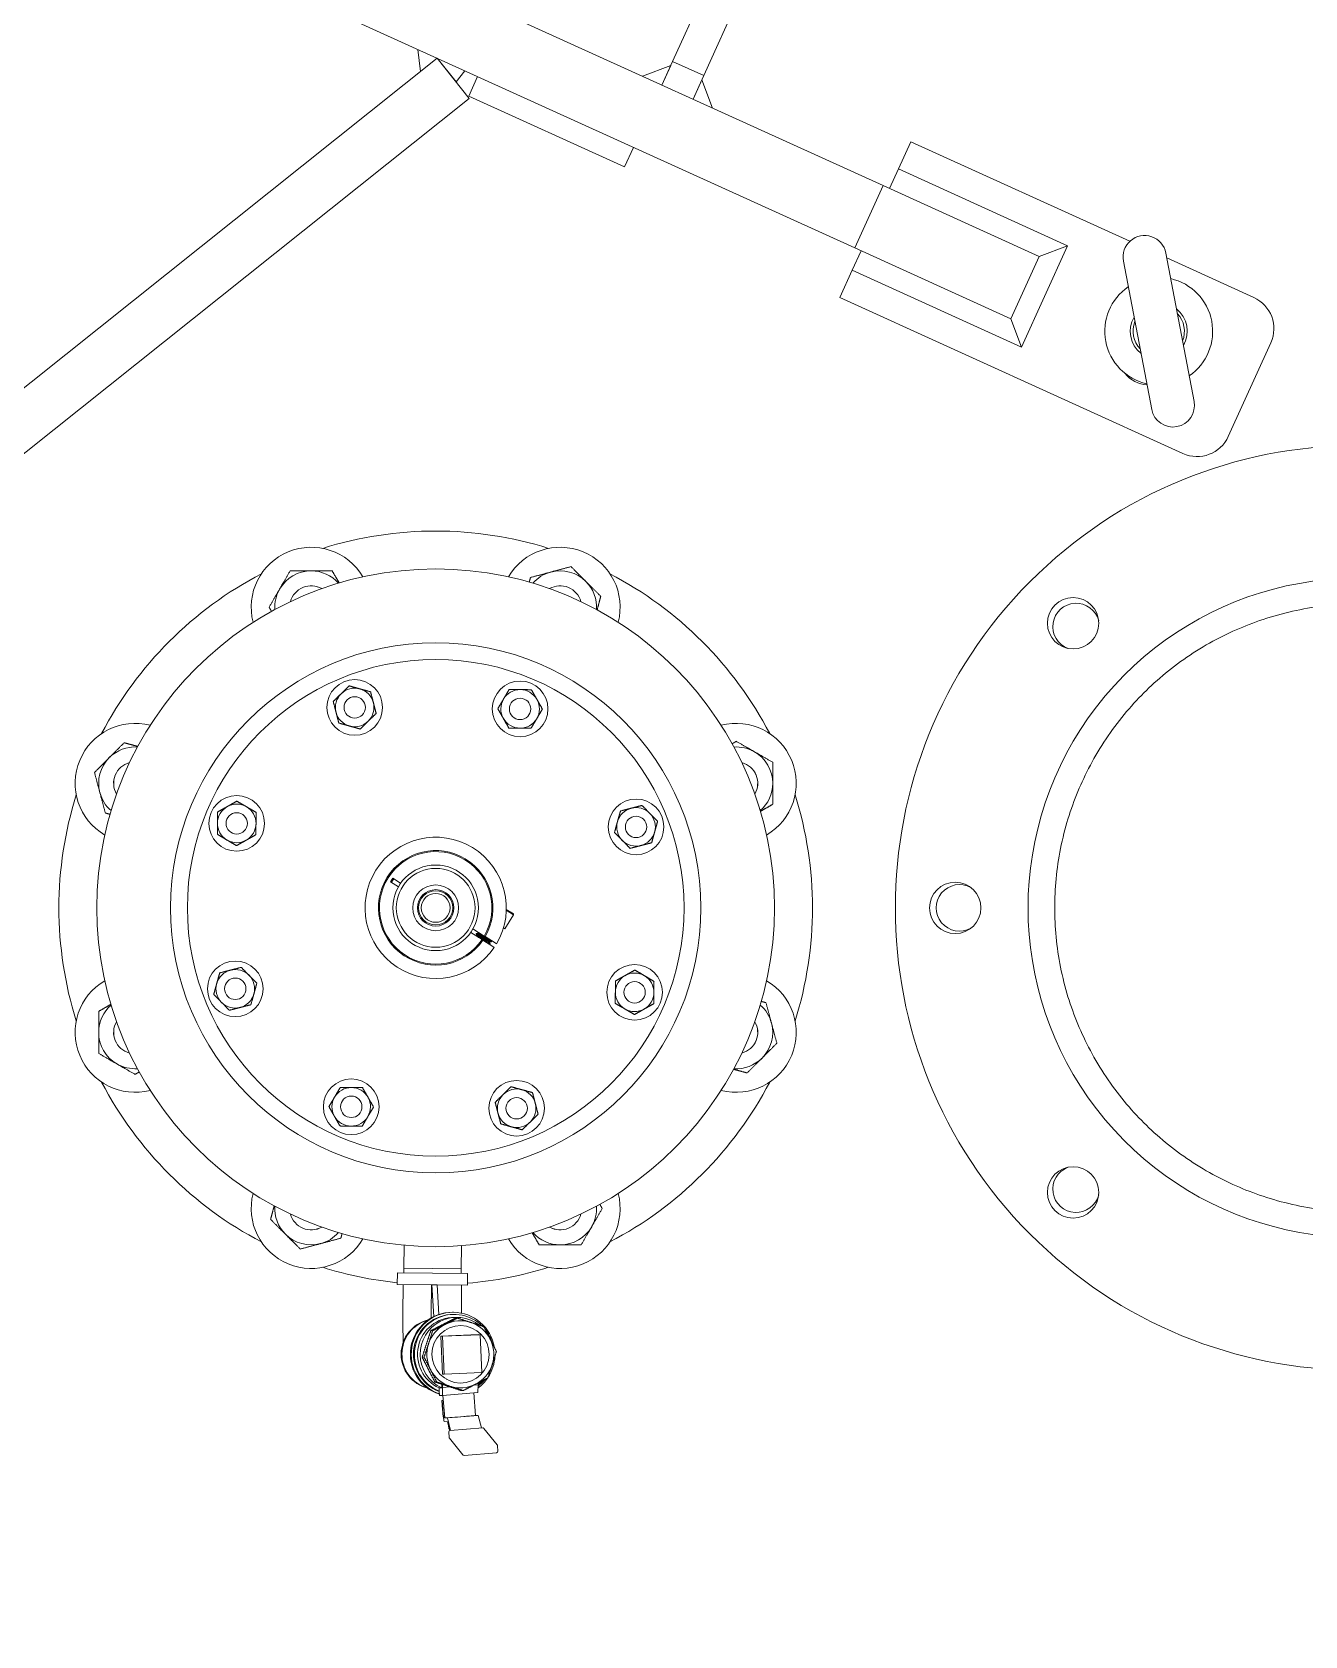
# Model space of a CAD drawing. Header units: inches. Extents: x 17 to 469, y 7 to 301.
# Drawn here: x 89.22 to 107.81, y 202.39 to 225.8 of the extents above; entities that cross this region are included whole.
import ezdxf

# ---------------------------------------------------------------- set-up
doc = ezdxf.new("R2010")
doc.units = ezdxf.units.IN
doc.header["$LTSCALE"] = 14
doc.header["$MEASUREMENT"] = 0
doc.layers.add('Symbol (ANSI)', color=7, linetype='Continuous', lineweight=25)
doc.layers.add('Visible', color=7, linetype='Continuous', lineweight=18)
doc.styles.add('Standard D-E', font='arial.ttf')
doc.dimstyles.new('in [mm] D-E NeptuneBenson$7', dxfattribs={"dimscale": 14, "dimtxt": 0.15, "dimasz": 0.098425, "dimexe": 0.125, "dimexo": 0.063, "dimgap": 0.031496, "dimtad": 0, "dimtih": 1, "dimtoh": 1, "dimdec": 4, "dimrnd": 1e-08, "dimzin": 3, "dimdsep": 46, "dimlunit": 5, "dimtxsty": 'Standard D-E', "dimcen": 0.09, "dimdle": 0.393701, "dimclrd": 256, "dimclre": 256, "dimclrt": 256, "dimadec": 1, "dimazin": 1, "dimtfac": 1, "dimtofl": 0, "dimtmove": 0, "dimatfit": 3, "dimfxl": 1, "dimfrac": 1, "dimtolj": 1, "dimtzin": 4, "dimlwd": -1, "dimlwe": -1, "dimarcsym": 0})

msp = doc.modelspace()

# ---------------------------------------------------------------- linework, layer by layer
at = {"layer": 'Visible'}
for p, q in [((82.530222, 232.248743), (101.650034, 223.563538)), ((101.236453, 222.653071), (82.40799, 231.20593)), ((98.575036, 225.377729), (99.451828, 227.307919)), ((99.907062, 227.101129), (99.03027, 225.170938)), ((94.895459, 225.227657), (94.855265, 225.551736)), ((83.021157, 215.758702), (95.139786, 225.422491)), ((95.139786, 225.422491), (94.895459, 225.227657)), ((95.607389, 224.836106), (95.139786, 225.422491)), ((95.415324, 225.076961), (95.139786, 225.422491)), ((95.542159, 225.239713), (95.415324, 225.076961)), ((98.133354, 225.160995), (98.547119, 225.316272)), ((98.417875, 225.031751), (98.575036, 225.377729)), ((98.547119, 225.316272), (98.417875, 225.031751)), ((99.03027, 225.170938), (98.575036, 225.377729)), ((95.728126, 225.155237), (95.598882, 224.870716)), ((99.03027, 225.170938), (98.873109, 224.824961)), ((98.873109, 224.824961), (99.002353, 225.109482)), ((99.15763, 224.695717), (99.002353, 225.109482)), ((83.48876, 215.172316), (95.607389, 224.836106)), ((97.87505, 223.836763), (95.598882, 224.870716)), ((97.87505, 223.836763), (95.598882, 224.870716)), ((98.004294, 224.121284), (97.87505, 223.836763)), ((101.870325, 223.806701), (102.051266, 224.20503)), ((102.051266, 224.20503), (105.250881, 222.7516)), ((101.870325, 223.806701), (101.741081, 223.52218)), ((104.339967, 222.684862), (101.870325, 223.806701)), ((101.650034, 223.563538), (101.236453, 222.653071)), ((103.926202, 222.529585), (101.650034, 223.563538)), ((101.236453, 222.653071), (103.512621, 221.619118)), ((103.667898, 221.205353), (104.339967, 222.684862)), ((104.339967, 222.684862), (103.926202, 222.529585)), ((101.198255, 222.327192), (101.327499, 222.611713)), ((103.512621, 221.619118), (103.926202, 222.529585)), ((105.155765, 222.461761), (105.56874, 220.296059)), ((106.187512, 220.414052), (105.774537, 222.579753)), ((105.788321, 222.507467), (107.058836, 221.930334)), ((101.017313, 221.928862), (101.198255, 222.327192)), ((101.198255, 222.327192), (103.667898, 221.205353)), ((106.024883, 219.654166), (101.017313, 221.928862)), ((103.667898, 221.205353), (103.512621, 221.619118)), ((107.307279, 221.268309), (106.686907, 219.902609)), ((94.489992, 213.453416), (94.45696, 213.401096)), ((94.45696, 213.401096), (94.572113, 213.328395)), ((94.605145, 213.380715), (94.489992, 213.453416)), ((96.253363, 212.919612), (96.125239, 212.716673)), ((96.147137, 212.986677), (96.253363, 212.919612)), ((96.250245, 212.933406), (96.147462, 212.998298)), ((96.250245, 212.933406), (96.253363, 212.919612)), ((95.627792, 212.661901), (95.793364, 212.55737)), ((95.826396, 212.60969), (95.660824, 212.714222)), ((95.71085, 212.645681), (95.708467, 212.641906)), ((95.720932, 212.618198), (95.718685, 212.614639)), ((95.739998, 212.648397), (95.737751, 212.644838)), ((95.839088, 212.601676), (95.826396, 212.60969)), ((95.983447, 212.510537), (95.839088, 212.601676)), ((96.10547, 212.729154), (96.125239, 212.716673)), ((95.793364, 212.55737), (95.806056, 212.549356)), ((95.806056, 212.549356), (95.950415, 212.458216)), ((95.902494, 212.524387), (95.900247, 212.520828)), ((95.912712, 212.497119), (95.910329, 212.493345)), ((95.931778, 212.527319), (95.929395, 212.523544)), ((95.950415, 212.458216), (95.971565, 212.444864)), ((96.004597, 212.497184), (95.983447, 212.510537)), ((94.651891, 207.760516), (94.654821, 208.096265)), ((95.489162, 207.75321), (95.492092, 208.088958)), ((94.557353, 207.693228), (94.555862, 207.522369)), ((94.557353, 207.693228), (95.582511, 207.684282)), ((95.489162, 207.75321), (94.651891, 207.760516)), ((94.653425, 207.69239), (94.651891, 207.760516)), ((95.48644, 207.68512), (95.489162, 207.75321)), ((95.582511, 207.684282), (95.58102, 207.513422)), ((94.555862, 207.522369), (95.0618, 207.517954)), ((94.641292, 207.521623), (94.63763, 207.101954)), ((95.052661, 207.098332), (95.056323, 207.518001)), ((95.0618, 207.517954), (95.061813, 207.519468)), ((95.061813, 207.519468), (95.087448, 207.054413)), ((95.164242, 207.086065), (95.140389, 207.518782)), ((95.140473, 207.517267), (95.58102, 207.513422)), ((95.49559, 207.514168), (95.492023, 207.105357)), ((95.363157, 207.117572), (95.37633, 207.117457)), ((95.378019, 207.086816), (95.391192, 207.086701)), ((95.393599, 207.043038), (95.431524, 207.042707)), ((95.433377, 207.032786), (95.406143, 207.033024)), ((95.072521, 206.848306), (95.045287, 206.848544)), ((95.193193, 206.76747), (95.742736, 206.791259)), ((95.218341, 206.76725), (95.193193, 206.76747)), ((95.216914, 206.216802), (95.193193, 206.76747)), ((95.218341, 206.76725), (95.767885, 206.79104)), ((95.242063, 206.216583), (95.218341, 206.76725)), ((95.276407, 206.869715), (95.279053, 206.871167)), ((95.767885, 206.79104), (95.742736, 206.791259)), ((95.767885, 206.79104), (95.791606, 206.240373)), ((94.94753, 206.462178), (94.920295, 206.462415)), ((95.13162, 206.10059), (95.104386, 206.100828)), ((95.217592, 206.019788), (95.213886, 205.903889)), ((95.214028, 206.064885), (95.217592, 206.019788)), ((95.242063, 206.216583), (95.216914, 206.216802)), ((95.217592, 206.019788), (95.326093, 206.028403)), ((95.791606, 206.240373), (95.242063, 206.216583)), ((95.270056, 206.141953), (95.272676, 206.140454)), ((95.676314, 206.05621), (95.735169, 206.060883)), ((95.731463, 205.944984), (95.735169, 206.060883)), ((95.735169, 206.060883), (95.733237, 206.085325)), ((95.167241, 206.01455), (95.205166, 206.014219)), ((95.173174, 205.904244), (95.168337, 205.965436)), ((95.213886, 205.903889), (95.173174, 205.904244)), ((95.228383, 205.833938), (95.206649, 205.832213)), ((95.206649, 205.832213), (95.210119, 205.832182)), ((95.217092, 205.700091), (95.206649, 205.832213)), ((95.228407, 205.833634), (95.210119, 205.832182)), ((95.210119, 205.832182), (95.220562, 205.700061)), ((95.213886, 205.903889), (95.731463, 205.944984)), ((95.248823, 205.575331), (95.222798, 205.904597)), ((95.516956, 205.975357), (95.489722, 205.975594)), ((95.699817, 205.610977), (95.673779, 205.940404)), ((95.238396, 205.575382), (95.249287, 205.575287)), ((95.249287, 205.575287), (95.287038, 205.574957)), ((95.287038, 205.574957), (95.737105, 205.610692)), ((95.287038, 205.574957), (95.333158, 205.393882)), ((95.737105, 205.610692), (95.699814, 205.611018)), ((95.783225, 205.429617), (95.737105, 205.610692)), ((95.290707, 205.520811), (95.242676, 205.52123)), ((95.323357, 205.392619), (95.290707, 205.520811)), ((95.307641, 205.417011), (95.303365, 205.471113)), ((95.307641, 205.417011), (95.317166, 205.416928)), ((95.313124, 205.289868), (95.308576, 205.371478)), ((95.803803, 205.431251), (95.327771, 205.393455)), ((96.016084, 205.182474), (95.82171, 205.423543)), ((95.512091, 205.036854), (95.317717, 205.277924)), ((96.025225, 205.088919), (96.020677, 205.170529)), ((96.00603, 205.066942), (95.529998, 205.029146))]:
    msp.add_line(p, q, dxfattribs=at)
for centre, radius in [((79.988452, 231.997589), 48), ((95.116469, 213.021308), 4.946632), ((104.422216, 217.17556), 0.375), ((95.116469, 213.021308), 3.87), ((95.116469, 213.021308), 3.625), ((93.934585, 215.946573), 0.406), ((96.349226, 215.925501), 0.406), ((93.934585, 215.946573), 0.15625), ((96.349226, 215.925501), 0.15625), ((92.212276, 214.254065), 0.406), ((98.041734, 214.203192), 0.406), ((92.212276, 214.254065), 0.15625), ((98.041734, 214.203192), 0.15625), ((95.116469, 213.021308), 0.625), ((95.116469, 213.021308), 0.575), ((95.116469, 213.021308), 0.335), ((95.116469, 213.021308), 0.265625), ((102.701469, 213.021308), 0.375), ((95.116469, 213.021308), 0.25), ((95.116469, 213.021308), 0.210938), ((92.191204, 211.839424), 0.406), ((98.020662, 211.788551), 0.406), ((92.191204, 211.839424), 0.15625), ((98.020662, 211.788551), 0.15625), ((93.883712, 210.117115), 0.406), ((96.298353, 210.096043), 0.406), ((93.883712, 210.117115), 0.15625), ((96.298353, 210.096043), 0.15625), ((104.422216, 208.867056), 0.375)]:
    msp.add_circle(centre, radius, dxfattribs=at)
for centre, radius, start, end in [((105.465151, 222.520757), 0.314961, 10.7960571, 190.7960571), ((105.671639, 221.437906), 0.787402, 304.3742356, 77.2178786), ((105.671639, 221.437906), 0.787402, 124.3742356, 257.2178786), ((105.671639, 221.437906), 0.415343, 330.1118918, 51.4802224), ((106.852046, 221.4751), 0.5, 335.57, 65.57), ((105.671639, 221.437906), 0.415343, 150.1118918, 231.4802224), ((105.671639, 221.437906), 0.375, 157.925092, 223.6670222), ((105.671639, 221.437906), 0.375, 337.925092, 43.6670222), ((105.523832, 221.08994), 0.435, 218.0493613, 266.8835654), ((105.878126, 220.355056), 0.314961, 190.7960571, 10.7960571), ((106.231674, 220.109399), 0.5, 245.57, 335.57), ((108.576469, 213.021308), 6.75, 45.4765044, 314.5234956), ((95.116469, 213.021308), 5.5, 72.5537874, 107.4462126), ((93.298723, 217.409736), 0.875, 30.3898409, 194.6101591), ((96.934215, 217.409736), 0.875, 345.3898409, 149.6101591), ((95.116469, 213.021308), 5.5, 117.5537874, 152.4462126), ((93.298723, 217.409736), 0.531, 90, 150), ((93.298723, 217.409736), 0.531, 41.2885129, 90), ((96.934215, 217.409736), 0.531, 105, 138.7114871), ((96.934215, 217.409736), 0.531, 45, 105), ((96.934215, 217.409736), 0.531, 356.2885129, 45), ((95.116469, 213.021308), 5.5, 27.5537874, 62.4462126), ((108.576469, 213.021308), 4.8125, 67.2317757, 292.7682243), ((93.298723, 217.409736), 0.531, 150, 183.7114871), ((93.298723, 217.409736), 0.312706, 60.0106016, 164.9893984), ((93.298723, 217.409736), 0.3125, 60.0427329, 164.9572671), ((96.934215, 217.409736), 0.312706, 15.0106016, 119.9893984), ((96.934215, 217.409736), 0.3125, 15.0427329, 119.9572671), ((104.465469, 217.127508), 0.3405, 14.2331691, 249.7481514), ((93.934585, 215.946573), 0.2815, 134.5, 194.5), ((93.934585, 215.946573), 0.2815, 74.5, 134.5), ((93.934585, 215.946573), 0.2815, 14.5, 74.5), ((96.349226, 215.925501), 0.2815, 89.5, 149.5), ((96.349226, 215.925501), 0.2815, 29.5, 89.5), ((93.934585, 215.946573), 0.2815, 194.5, 254.5), ((93.934585, 215.946573), 0.2815, 314.5, 14.5), ((96.349226, 215.925501), 0.2815, 149.5, 209.5), ((96.349226, 215.925501), 0.2815, 329.5, 29.5), ((90.728041, 214.839054), 0.875, 75.3898409, 239.6101591), ((93.934585, 215.946573), 0.2815, 254.5, 314.5), ((96.349226, 215.925501), 0.2815, 209.5, 269.5), ((96.349226, 215.925501), 0.2815, 269.5, 329.5), ((99.504897, 214.839054), 0.875, 300.3898409, 104.6101591), ((90.728041, 214.839054), 0.531, 135, 195), ((90.728041, 214.839054), 0.531, 86.2885129, 135), ((99.504897, 214.839054), 0.531, 60, 93.7114871), ((99.504897, 214.839054), 0.531, 0, 60), ((90.728041, 214.839054), 0.312706, 105.0106016, 209.9893984), ((90.728041, 214.839054), 0.3125, 105.0427329, 209.9572671), ((99.504897, 214.839054), 0.312706, 330.0106016, 74.9893984), ((99.504897, 214.839054), 0.3125, 330.0427329, 74.9572671), ((90.728041, 214.839054), 0.531, 195, 228.7114871), ((99.504897, 214.839054), 0.531, 311.2885129, 0), ((95.116469, 213.021308), 5.5, 162.5537874, 197.4462126), ((92.212276, 214.254065), 0.2815, 119.5, 179.5), ((92.212276, 214.254065), 0.2815, 59.5, 119.5), ((92.212276, 214.254065), 0.2815, 359.5, 59.5), ((98.041734, 214.203192), 0.2815, 104.5, 164.5), ((98.041734, 214.203192), 0.2815, 44.5, 104.5), ((95.116469, 213.021308), 5.5, 342.5537874, 17.4462126), ((92.212276, 214.254065), 0.2815, 179.5, 239.5), ((92.212276, 214.254065), 0.2815, 299.5, 359.5), ((98.041734, 214.203192), 0.2815, 164.5, 224.5), ((98.041734, 214.203192), 0.2815, 344.5, 44.5), ((92.212276, 214.254065), 0.2815, 239.5, 299.5), ((95.116469, 213.021308), 1.03125, 329.4532474, 326.0149847), ((98.041734, 214.203192), 0.2815, 224.5, 284.5), ((98.041734, 214.203192), 0.2815, 284.5, 344.5), ((95.116268, 213.021435), 0.835863, 329.8552692, 325.6129629), ((95.116268, 213.021435), 0.820863, 329.8940483, 325.5741839), ((95.116469, 213.021308), 0.75, 145.3699944, 150.0982377), ((95.116469, 213.021308), 0.74325, 145.3485117, 150.1197204), ((102.764569, 213.021308), 0.3405, 61.1974822, 298.8025178), ((92.191204, 211.839424), 0.2815, 104.5, 164.5), ((92.191204, 211.839424), 0.2815, 44.5, 104.5), ((90.728041, 211.203562), 0.875, 120.3898409, 284.6101591), ((92.191204, 211.839424), 0.2815, 164.5, 224.5), ((92.191204, 211.839424), 0.2815, 344.5, 44.5), ((98.020662, 211.788551), 0.2815, 119.5, 179.5), ((98.020662, 211.788551), 0.2815, 59.5, 119.5), ((98.020662, 211.788551), 0.2815, 359.5, 59.5), ((99.504897, 211.203562), 0.875, 255.3898409, 59.6101591), ((92.191204, 211.839424), 0.2815, 224.5, 284.5), ((92.191204, 211.839424), 0.2815, 284.5, 344.5), ((98.020662, 211.788551), 0.2815, 179.5, 239.5), ((98.020662, 211.788551), 0.2815, 299.5, 359.5), ((90.728041, 211.203562), 0.531, 131.2885129, 180), ((98.020662, 211.788551), 0.2815, 239.5, 299.5), ((99.504897, 211.203562), 0.531, 15, 48.7114871), ((90.728041, 211.203562), 0.531, 180, 240), ((90.728041, 211.203562), 0.312706, 150.0106016, 254.9893984), ((90.728041, 211.203562), 0.3125, 150.0427329, 254.9572671), ((99.504897, 211.203562), 0.312706, 285.0106016, 29.9893984), ((99.504897, 211.203562), 0.3125, 285.0427329, 29.9572671), ((99.504897, 211.203562), 0.531, 315, 15), ((90.728041, 211.203562), 0.531, 240, 273.7114871), ((99.504897, 211.203562), 0.531, 266.2885129, 315), ((95.116469, 213.021308), 5.5, 207.5537874, 242.4462126), ((95.116469, 213.021308), 5.5, 297.5537874, 332.4462126), ((93.883712, 210.117115), 0.2815, 149.5, 209.5), ((93.883712, 210.117115), 0.2815, 89.5, 149.5), ((93.883712, 210.117115), 0.2815, 29.5, 89.5), ((93.883712, 210.117115), 0.2815, 329.5, 29.5), ((96.298353, 210.096043), 0.2815, 134.5, 194.5), ((96.298353, 210.096043), 0.2815, 74.5, 134.5), ((96.298353, 210.096043), 0.2815, 14.5, 74.5), ((96.298353, 210.096043), 0.2815, 194.5, 254.5), ((96.298353, 210.096043), 0.2815, 314.5, 14.5), ((93.883712, 210.117115), 0.2815, 209.5, 269.5), ((93.883712, 210.117115), 0.2815, 269.5, 329.5), ((96.298353, 210.096043), 0.2815, 254.5, 314.5), ((104.465469, 208.915108), 0.3405, 110.2518486, 345.7668309), ((93.298723, 208.63288), 0.875, 165.3898409, 329.6101591), ((96.934215, 208.63288), 0.875, 210.3898409, 14.6101591), ((93.298723, 208.63288), 0.531, 176.2885129, 225), ((96.934215, 208.63288), 0.531, 330, 3.7114871), ((93.298723, 208.63288), 0.312706, 195.0106016, 299.9893984), ((93.298723, 208.63288), 0.3125, 195.0427329, 299.9572671), ((96.934215, 208.63288), 0.312706, 240.0106016, 344.9893984), ((96.934215, 208.63288), 0.3125, 240.0427329, 344.9572671), ((96.934215, 208.63288), 0.531, 270, 330), ((93.298723, 208.63288), 0.531, 225, 285), ((93.298723, 208.63288), 0.531, 285, 318.7114871), ((96.934215, 208.63288), 0.531, 221.2885129, 270), ((95.116469, 213.021308), 5.5, 252.5537874, 264.1522887), ((95.116469, 213.021308), 5.5, 274.8477113, 287.4462126), ((95.329424, 205.37264), 0.02088, 94.5397165, 183.1897298), ((95.805456, 205.410437), 0.02088, 38.8791352, 94.5397165), ((95.333972, 205.291029), 0.02088, 183.1897298, 218.8791352), ((96.004377, 205.087757), 0.02088, 274.5397165, 3.1897298), ((95.999829, 205.169368), 0.02088, 3.1897298, 38.8791352), ((95.528345, 205.04996), 0.02088, 218.8791352, 274.5397165)]:
    msp.add_arc(centre, radius, start, end, dxfattribs=at)
for centre, major_axis, ratio, start_param, end_param in [((95.072914, 208.030475), (-0.370583, 0.377108), 0.938035992, 2.311275552, 2.46503681), ((95.124157, 206.507135), (0.004473, 0.512579), 0.997957596, 0.24222058, 2.899372073), ((95.135071, 206.507039), (0.004473, 0.512579), 0.997957596, 0.27700066, 2.864591994), ((95.357812, 206.505096), (0.005345, 0.612477), 0.997957596, 0, 2.841115813), ((95.370985, 206.504981), (0.005345, 0.612477), 0.997957596, 4.881967372, 9.100992793), ((95.372941, 206.504964), (0.005078, 0.581853), 0.997957596, 0, 2.791012421), ((95.386114, 206.504849), (0.005078, 0.581853), 0.997957596, 5.501025314, 9.049088825), ((95.388902, 206.504824), (0.004697, 0.538214), 0.997957596, 0, 2.724950481), ((95.426827, 206.504493), (0.004697, 0.538214), 0.997957596, 5.623559358, 9.008135789), ((95.063214, 207.09824), (0.001442, 0.165198), 0.063879857, 1.570796327, 1.958074126), ((95.476369, 206.504061), (0.004276, 0.489981), 0.997957596, 5.978267145, 6.763665309), ((95.476369, 206.504061), (0.004276, 0.489981), 0.997957596, 5.192868982, 5.978267145), ((95.476369, 206.504061), (-0.004276, -0.489981), 0.997957596, 3.622072655, 4.407470818), ((95.386114, 206.504849), (0.005078, 0.581853), 0.997957596, 4.990930053, 5.399289767), ((95.426827, 206.504493), (0.004697, 0.538214), 0.997957596, 5.066909786, 5.321343119), ((95.476369, 206.504061), (0.004276, 0.489981), 0.997957596, 4.407470818, 5.192868982), ((95.476369, 206.504061), (-0.004276, -0.489981), 0.997957596, 4.407470818, 5.192868982), ((95.476369, 206.504061), (-0.004276, -0.489981), 0.997957596, 5.192868982, 5.978267145), ((95.476369, 206.504061), (0.004276, 0.489981), 0.997957596, 3.622072655, 4.407470818), ((95.370985, 206.504981), (0.005345, 0.612477), 0.997957596, 4.133434275, 4.677934577), ((95.386114, 206.504849), (0.005078, 0.581853), 0.997957596, 4.264316858, 4.547421324), ((95.426827, 206.504493), (0.004697, 0.538214), 0.997957596, 4.348285981, 4.464874302), ((95.476369, 206.504061), (-0.004276, -0.489981), 0.997957596, 5.978267145, 6.763665309), ((95.370985, 206.504981), (0.005345, 0.612477), 0.997957596, 3.785415442, 4.119507873), ((95.386114, 206.504849), (0.005078, 0.581853), 0.997957596, 3.79373722, 4.041400711), ((95.426827, 206.504493), (0.004697, 0.538214), 0.997957596, 3.761285421, 3.931049155), ((95.228546, 205.699991), (0.014193, -0.178759), 0.063633902, 4.706777344, 6.277573671), ((95.228546, 205.699991), (0.009894, -0.124608), 0.063633902, 4.706777344, 6.277573671), ((95.47432, 205.593154), (-0.225497, -0.017823), 0.005600234, 0, 0.063677921), ((95.47432, 205.593154), (-0.225497, -0.017823), 0.005600234, 0.063677925, 3.141592654)]:
    msp.add_ellipse(centre, major_axis=major_axis, ratio=ratio, start_param=start_param, end_param=end_param, dxfattribs=at)
msp.add_ellipse((95.479825, 206.504031), major_axis=(-0.003653, -0.418636), ratio=0.997957596, dxfattribs=at)
for points, weights in [([(96.796782, 217.922642), (96.934215, 217.959468), (97.092909, 218.001989)], [1, 1.0379548493, 1]), ([(97.092909, 218.001989), (97.209081, 217.885817), (97.309689, 217.78521)], [1, 1.0379548493, 1]), ([(92.838863, 217.675236), (92.910004, 217.798455), (92.99215, 217.940736)], [1, 1.0379548493, 1]), ([(92.99215, 217.940736), (93.156442, 217.940736), (93.298723, 217.940736)], [1, 1.0379548493, 1]), ([(93.298723, 217.940736), (93.441004, 217.940736), (93.605296, 217.940736)], [1, 1.0379548493, 1]), ([(93.605296, 217.940736), (93.659788, 217.846353), (93.707834, 217.763135)], [1, 1.02485998756, 1.01715396614]), ([(96.482511, 217.77558), (96.491341, 217.808534), (96.500655, 217.843296)], [1.01271349609, 1.00807452447, 1]), ([(96.500655, 217.843296), (96.659349, 217.885817), (96.796782, 217.922642)], [1, 1.0379548493, 1]), ([(97.309689, 217.78521), (97.410297, 217.684602), (97.526469, 217.56843)], [1, 1.0379548493, 1]), ([(92.685577, 217.409736), (92.767723, 217.552017), (92.838863, 217.675236)], [1, 1.0379548493, 1]), ([(97.526469, 217.56843), (97.498261, 217.463159), (97.473391, 217.370341)], [1, 1.02485998756, 1.01715396614]), ([(92.720629, 217.349024), (92.70357, 217.37857), (92.685577, 217.409736)], [1.01271349609, 1.00807452447, 1]), ([(93.621359, 216.033439), (93.68348, 216.094485), (93.737279, 216.147353)], [1, 1.0379548493, 1]), ([(93.737279, 216.147353), (93.791078, 216.200221), (93.853199, 216.261268)], [1, 1.0379548493, 1]), ([(93.853199, 216.261268), (93.937128, 216.237992), (94.009813, 216.217835)], [1, 1.0379548493, 1]), ([(94.009813, 216.217835), (94.082497, 216.197678), (94.166426, 216.174402)], [1, 1.0379548493, 1]), ([(94.166426, 216.174402), (94.188233, 216.09008), (94.207119, 216.017055)], [1, 1.0379548493, 1]), ([(96.106677, 216.068373), (96.144959, 216.133364), (96.189164, 216.208408)], [1, 1.0379548493, 1]), ([(96.189164, 216.208408), (96.276257, 216.207648), (96.351682, 216.20699)], [1, 1.0379548493, 1]), ([(96.351682, 216.20699), (96.427107, 216.206332), (96.5142, 216.205572)], [1, 1.0379548493, 1]), ([(96.5142, 216.205572), (96.557088, 216.129767), (96.594231, 216.064118)], [1, 1.0379548493, 1]), ([(93.662051, 215.876091), (93.643166, 215.949116), (93.621359, 216.033439)], [1, 1.0379548493, 1]), ([(93.702744, 215.718744), (93.680937, 215.803066), (93.662051, 215.876091)], [1, 1.0379548493, 1]), ([(94.247811, 215.859708), (94.18569, 215.798661), (94.131891, 215.745793)], [1, 1.0379548493, 1]), ([(94.207119, 216.017055), (94.226004, 215.94403), (94.247811, 215.859708)], [1, 1.0379548493, 1]), ([(96.02419, 215.928337), (96.068394, 216.003382), (96.106677, 216.068373)], [1, 1.0379548493, 1]), ([(96.10422, 215.786884), (96.067078, 215.852533), (96.02419, 215.928337)], [1, 1.0379548493, 1]), ([(96.674261, 215.922664), (96.630057, 215.84762), (96.591774, 215.782629)], [1, 1.0379548493, 1]), ([(96.594231, 216.064118), (96.631373, 215.998469), (96.674261, 215.922664)], [1, 1.0379548493, 1]), ([(93.859357, 215.675311), (93.786673, 215.695468), (93.702744, 215.718744)], [1, 1.0379548493, 1]), ([(94.015971, 215.631879), (93.932042, 215.655154), (93.859357, 215.675311)], [1, 1.0379548493, 1]), ([(94.131891, 215.745793), (94.078092, 215.692925), (94.015971, 215.631879)], [1, 1.0379548493, 1]), ([(96.184251, 215.64543), (96.141363, 215.721235), (96.10422, 215.786884)], [1, 1.0379548493, 1]), ([(96.346769, 215.644012), (96.271344, 215.64467), (96.184251, 215.64543)], [1, 1.0379548493, 1]), ([(96.509287, 215.642593), (96.422194, 215.643353), (96.346769, 215.644012)], [1, 1.0379548493, 1]), ([(96.591774, 215.782629), (96.553492, 215.717638), (96.509287, 215.642593)], [1, 1.0379548493, 1]), ([(90.352567, 215.214528), (90.453175, 215.315136), (90.569347, 215.431308)], [1, 1.0379548493, 1]), ([(90.569347, 215.431308), (90.674618, 215.403101), (90.767436, 215.37823)], [1, 1.02485998756, 1.01715396614]), ([(99.444184, 215.417148), (99.473731, 215.434207), (99.504897, 215.4522)], [1.01271349609, 1.00807452447, 1]), ([(99.504897, 215.4522), (99.647178, 215.370054), (99.770397, 215.298914)], [1, 1.0379548493, 1]), ([(90.135788, 214.997748), (90.251959, 215.11392), (90.352567, 215.214528)], [1, 1.0379548493, 1]), ([(99.770397, 215.298914), (99.893616, 215.227773), (100.035897, 215.145627)], [1, 1.0379548493, 1]), ([(90.215134, 214.701621), (90.178309, 214.839054), (90.135788, 214.997748)], [1, 1.0379548493, 1]), ([(100.035897, 215.145627), (100.035897, 214.981335), (100.035897, 214.839054)], [1, 1.0379548493, 1]), ([(90.294481, 214.405495), (90.251959, 214.564189), (90.215134, 214.701621)], [1, 1.0379548493, 1]), ([(100.035897, 214.839054), (100.035897, 214.696773), (100.035897, 214.532481)], [1, 1.0379548493, 1]), ([(91.932205, 214.419039), (92.00801, 214.461928), (92.073659, 214.49907)], [1, 1.0379548493, 1]), ([(92.073659, 214.49907), (92.139308, 214.536212), (92.215113, 214.579101)], [1, 1.0379548493, 1]), ([(92.215113, 214.579101), (92.290157, 214.534896), (92.355148, 214.496613)], [1, 1.0379548493, 1]), ([(92.355148, 214.496613), (92.420139, 214.458331), (92.495184, 214.414126)], [1, 1.0379548493, 1]), ([(97.813905, 214.435033), (97.898227, 214.45684), (97.971252, 214.475725)], [1, 1.0379548493, 1]), ([(97.971252, 214.475725), (98.044277, 214.494611), (98.128599, 214.516418)], [1, 1.0379548493, 1]), ([(98.128599, 214.516418), (98.189646, 214.454297), (98.242514, 214.400498)], [1, 1.0379548493, 1]), ([(100.035897, 214.532481), (99.941513, 214.477989), (99.858295, 214.429943)], [1, 1.02485998756, 1.01715396614]), ([(90.362197, 214.38735), (90.329243, 214.39618), (90.294481, 214.405495)], [1.01271349609, 1.00807452447, 1]), ([(91.929368, 214.094003), (91.930129, 214.181096), (91.930787, 214.256521)], [1, 1.0379548493, 1]), ([(91.930787, 214.256521), (91.931445, 214.331946), (91.932205, 214.419039)], [1, 1.0379548493, 1]), ([(92.493765, 214.251608), (92.493107, 214.176183), (92.492347, 214.08909)], [1, 1.0379548493, 1]), ([(92.495184, 214.414126), (92.494424, 214.327033), (92.493765, 214.251608)], [1, 1.0379548493, 1]), ([(97.727039, 214.121806), (97.750315, 214.205735), (97.770472, 214.278419)], [1, 1.0379548493, 1]), ([(97.770472, 214.278419), (97.790629, 214.351104), (97.813905, 214.435033)], [1, 1.0379548493, 1]), ([(98.242514, 214.400498), (98.295382, 214.346699), (98.356429, 214.284577)], [1, 1.0379548493, 1]), ([(98.356429, 214.284577), (98.333153, 214.200649), (98.312996, 214.127964)], [1, 1.0379548493, 1]), ([(92.069404, 214.011516), (92.004413, 214.049799), (91.929368, 214.094003)], [1, 1.0379548493, 1]), ([(92.209439, 213.929029), (92.134395, 213.973234), (92.069404, 214.011516)], [1, 1.0379548493, 1]), ([(92.350893, 214.00906), (92.285244, 213.971917), (92.209439, 213.929029)], [1, 1.0379548493, 1]), ([(92.492347, 214.08909), (92.416542, 214.046202), (92.350893, 214.00906)], [1, 1.0379548493, 1]), ([(97.840954, 214.005886), (97.788086, 214.059685), (97.727039, 214.121806)], [1, 1.0379548493, 1]), ([(97.954869, 213.889966), (97.893822, 213.952087), (97.840954, 214.005886)], [1, 1.0379548493, 1]), ([(98.312996, 214.127964), (98.292839, 214.05528), (98.269563, 213.971351)], [1, 1.0379548493, 1]), ([(98.112216, 213.930658), (98.039191, 213.911773), (97.954869, 213.889966)], [1, 1.0379548493, 1]), ([(98.269563, 213.971351), (98.185241, 213.949544), (98.112216, 213.930658)], [1, 1.0379548493, 1]), ([(91.963374, 212.071265), (92.047697, 212.093072), (92.120722, 212.111958)], [1, 1.0379548493, 1]), ([(92.120722, 212.111958), (92.193747, 212.130843), (92.278069, 212.152651)], [1, 1.0379548493, 1]), ([(92.278069, 212.152651), (92.339116, 212.090529), (92.391984, 212.03673)], [1, 1.0379548493, 1]), ([(97.882044, 212.033557), (97.947693, 212.070699), (98.023498, 212.113587)], [1, 1.0379548493, 1]), ([(98.023498, 212.113587), (98.098543, 212.069382), (98.163534, 212.0311)], [1, 1.0379548493, 1]), ([(91.876509, 211.758039), (91.899785, 211.841967), (91.919942, 211.914652)], [1, 1.0379548493, 1]), ([(91.919942, 211.914652), (91.940099, 211.987336), (91.963374, 212.071265)], [1, 1.0379548493, 1]), ([(92.391984, 212.03673), (92.444852, 211.982931), (92.505898, 211.92081)], [1, 1.0379548493, 1]), ([(92.505898, 211.92081), (92.482623, 211.836881), (92.462466, 211.764197)], [1, 1.0379548493, 1]), ([(97.739172, 211.791008), (97.739831, 211.866433), (97.740591, 211.953526)], [1, 1.0379548493, 1]), ([(97.740591, 211.953526), (97.816395, 211.996414), (97.882044, 212.033557)], [1, 1.0379548493, 1]), ([(98.163534, 212.0311), (98.228524, 211.992818), (98.303569, 211.948613)], [1, 1.0379548493, 1]), ([(98.303569, 211.948613), (98.302809, 211.86152), (98.302151, 211.786095)], [1, 1.0379548493, 1]), ([(91.990424, 211.642118), (91.937556, 211.695917), (91.876509, 211.758039)], [1, 1.0379548493, 1]), ([(92.104338, 211.526198), (92.043292, 211.588319), (91.990424, 211.642118)], [1, 1.0379548493, 1]), ([(92.462466, 211.764197), (92.442309, 211.691512), (92.419033, 211.607584)], [1, 1.0379548493, 1]), ([(97.737754, 211.62849), (97.738514, 211.715583), (97.739172, 211.791008)], [1, 1.0379548493, 1]), ([(98.302151, 211.786095), (98.301493, 211.71067), (98.300733, 211.623577)], [1, 1.0379548493, 1]), ([(99.870741, 211.655266), (99.903695, 211.646436), (99.938456, 211.637121)], [1.01271349609, 1.00807452447, 1]), ([(99.938456, 211.637121), (99.980978, 211.478428), (100.017803, 211.340995)], [1, 1.0379548493, 1]), ([(90.197041, 211.510135), (90.291424, 211.564627), (90.374642, 211.612673)], [1, 1.02485998756, 1.01715396614]), ([(90.197041, 211.203562), (90.197041, 211.345843), (90.197041, 211.510135)], [1, 1.0379548493, 1]), ([(92.261686, 211.566891), (92.188661, 211.548005), (92.104338, 211.526198)], [1, 1.0379548493, 1]), ([(92.419033, 211.607584), (92.334711, 211.585776), (92.261686, 211.566891)], [1, 1.0379548493, 1]), ([(97.87779, 211.546003), (97.812799, 211.584285), (97.737754, 211.62849)], [1, 1.0379548493, 1]), ([(98.017825, 211.463516), (97.94278, 211.50772), (97.87779, 211.546003)], [1, 1.0379548493, 1]), ([(98.159279, 211.543546), (98.09363, 211.506404), (98.017825, 211.463516)], [1, 1.0379548493, 1]), ([(98.300733, 211.623577), (98.224928, 211.580689), (98.159279, 211.543546)], [1, 1.0379548493, 1]), ([(90.197041, 210.896989), (90.197041, 211.061281), (90.197041, 211.203562)], [1, 1.0379548493, 1]), ([(100.017803, 211.340995), (100.054628, 211.203562), (100.09715, 211.044868)], [1, 1.0379548493, 1]), ([(100.09715, 211.044868), (99.980978, 210.928696), (99.88037, 210.828088)], [1, 1.0379548493, 1]), ([(90.462541, 210.743702), (90.339322, 210.814843), (90.197041, 210.896989)], [1, 1.0379548493, 1]), ([(90.728041, 210.590416), (90.58576, 210.672562), (90.462541, 210.743702)], [1, 1.0379548493, 1]), ([(99.88037, 210.828088), (99.779762, 210.72748), (99.66359, 210.611308)], [1, 1.0379548493, 1]), ([(90.788753, 210.625468), (90.759207, 210.60841), (90.728041, 210.590416)], [1.01271349609, 1.00807452447, 1]), ([(99.66359, 210.611308), (99.55832, 210.639515), (99.465502, 210.664386)], [1, 1.02485998756, 1.01715396614]), ([(93.558676, 210.119952), (93.602881, 210.194997), (93.641164, 210.259987)], [1, 1.0379548493, 1]), ([(93.641164, 210.259987), (93.679446, 210.324978), (93.723651, 210.400023)], [1, 1.0379548493, 1]), ([(93.723651, 210.400023), (93.810744, 210.399263), (93.886169, 210.398605)], [1, 1.0379548493, 1]), ([(93.886169, 210.398605), (93.961593, 210.397946), (94.048687, 210.397186)], [1, 1.0379548493, 1]), ([(94.048687, 210.397186), (94.091575, 210.321381), (94.128717, 210.255733)], [1, 1.0379548493, 1]), ([(94.128717, 210.255733), (94.16586, 210.190084), (94.208748, 210.114279)], [1, 1.0379548493, 1]), ([(95.985126, 210.182908), (96.047248, 210.243955), (96.101047, 210.296823)], [1, 1.0379548493, 1]), ([(96.101047, 210.296823), (96.154846, 210.349691), (96.216967, 210.410738)], [1, 1.0379548493, 1]), ([(96.216967, 210.410738), (96.300896, 210.387462), (96.37358, 210.367305)], [1, 1.0379548493, 1]), ([(96.37358, 210.367305), (96.446265, 210.347148), (96.530193, 210.323872)], [1, 1.0379548493, 1]), ([(96.530193, 210.323872), (96.552001, 210.23955), (96.570886, 210.166525)], [1, 1.0379548493, 1]), ([(93.638707, 209.978498), (93.601565, 210.044147), (93.558676, 210.119952)], [1, 1.0379548493, 1]), ([(94.208748, 210.114279), (94.164543, 210.039234), (94.126261, 209.974243)], [1, 1.0379548493, 1]), ([(96.025819, 210.025561), (96.006933, 210.098586), (95.985126, 210.182908)], [1, 1.0379548493, 1]), ([(96.066512, 209.868214), (96.044705, 209.952536), (96.025819, 210.025561)], [1, 1.0379548493, 1]), ([(96.611579, 210.009178), (96.549457, 209.948131), (96.495659, 209.895263)], [1, 1.0379548493, 1]), ([(96.570886, 210.166525), (96.589772, 210.0935), (96.611579, 210.009178)], [1, 1.0379548493, 1]), ([(93.718738, 209.837044), (93.675849, 209.912849), (93.638707, 209.978498)], [1, 1.0379548493, 1]), ([(93.881256, 209.835626), (93.805831, 209.836284), (93.718738, 209.837044)], [1, 1.0379548493, 1]), ([(94.043774, 209.834208), (93.95668, 209.834968), (93.881256, 209.835626)], [1, 1.0379548493, 1]), ([(94.126261, 209.974243), (94.087978, 209.909253), (94.043774, 209.834208)], [1, 1.0379548493, 1]), ([(96.223125, 209.824781), (96.150441, 209.844938), (96.066512, 209.868214)], [1, 1.0379548493, 1]), ([(96.379738, 209.781348), (96.295809, 209.804624), (96.223125, 209.824781)], [1, 1.0379548493, 1]), ([(96.495659, 209.895263), (96.44186, 209.842395), (96.379738, 209.781348)], [1, 1.0379548493, 1]), ([(92.706469, 208.474186), (92.734676, 208.579457), (92.759547, 208.672275)], [1, 1.02485998756, 1.01715396614]), ([(97.547361, 208.63288), (97.465215, 208.490599), (97.394075, 208.36738)], [1, 1.0379548493, 1]), ([(97.512309, 208.693592), (97.529367, 208.664046), (97.547361, 208.63288)], [1.01271349609, 1.00807452447, 1]), ([(92.923249, 208.257407), (92.822641, 208.358014), (92.706469, 208.474186)], [1, 1.0379548493, 1]), ([(97.394075, 208.36738), (97.322934, 208.244161), (97.240788, 208.10188)], [1, 1.0379548493, 1]), ([(93.140029, 208.040627), (93.023857, 208.156799), (92.923249, 208.257407)], [1, 1.0379548493, 1]), ([(93.732282, 208.199321), (93.573588, 208.156799), (93.436155, 208.119974)], [1, 1.0379548493, 1]), ([(93.750427, 208.267036), (93.741596, 208.234082), (93.732282, 208.199321)], [1.01271349609, 1.00807452447, 1]), ([(96.627642, 208.10188), (96.57315, 208.196263), (96.525104, 208.279481)], [1, 1.02485998756, 1.01715396614]), ([(93.436155, 208.119974), (93.298723, 208.083149), (93.140029, 208.040627)], [1, 1.0379548493, 1]), ([(96.934215, 208.10188), (96.791934, 208.10188), (96.627642, 208.10188)], [1, 1.0379548493, 1]), ([(97.240788, 208.10188), (97.076496, 208.10188), (96.934215, 208.10188)], [1, 1.0379548493, 1]), ([(95.406143, 207.033024), (95.311157, 206.98509), (95.224512, 206.940794)], [1.07162109099, 1.0562990584, 1]), ([(95.254151, 206.940536), (95.340796, 206.984831), (95.433377, 207.032786)], [1, 1.0562990584, 1.07162109099]), ([(95.433377, 207.032786), (95.534725, 207.000229), (95.627247, 206.970159)], [1.07162109099, 1.0562990584, 1]), ([(95.627247, 206.970159), (95.719769, 206.94009), (95.818712, 206.907553)], [1, 1.0562990584, 1.07162109099]), ([(95.045287, 206.848544), (95.0116, 206.748203), (94.981589, 206.65549)], [1.07162109099, 1.0562990584, 1]), ([(95.011228, 206.655231), (95.041239, 206.747944), (95.072521, 206.848306)], [1, 1.0562990584, 1.07162109099]), ([(95.224512, 206.940794), (95.137868, 206.896499), (95.045287, 206.848544)], [1, 1.0562990584, 1.07162109099]), ([(95.072521, 206.848306), (95.167507, 206.89624), (95.254151, 206.940536)], [1.07162109099, 1.0562990584, 1]), ([(95.818712, 206.907553), (95.867758, 206.813569), (95.91196, 206.726749)], [1.07162109099, 1.0562990584, 1]), ([(95.91196, 206.726749), (95.956162, 206.639928), (96.002803, 206.545965)], [1, 1.0562990584, 1.07162109099]), ([(94.981589, 206.65549), (94.951577, 206.562777), (94.920295, 206.462415)], [1, 1.0562990584, 1.07162109099]), ([(94.94753, 206.462178), (94.981216, 206.562519), (95.011228, 206.655231)], [1.07162109099, 1.0562990584, 1]), ([(96.002803, 206.545965), (95.971521, 206.445603), (95.94151, 206.352891)], [1.07162109099, 1.0562990584, 1]), ([(94.920295, 206.462415), (94.966937, 206.368452), (95.011138, 206.281632)], [1.07162109099, 1.0562990584, 1]), ([(95.040778, 206.281373), (94.996576, 206.368194), (94.94753, 206.462178)], [1, 1.0562990584, 1.07162109099]), ([(95.011138, 206.281632), (95.05534, 206.194812), (95.104386, 206.100828)], [1, 1.0562990584, 1.07162109099]), ([(95.13162, 206.10059), (95.084979, 206.194553), (95.040778, 206.281373)], [1.07162109099, 1.0562990584, 1]), ([(95.94151, 206.352891), (95.911498, 206.260178), (95.877811, 206.159837)], [1, 1.0562990584, 1.07162109099]), ([(95.104386, 206.100828), (95.203329, 206.068291), (95.295852, 206.038221)], [1.07162109099, 1.0562990584, 1]), ([(95.325491, 206.037963), (95.232968, 206.068032), (95.13162, 206.10059)], [1, 1.0562990584, 1.07162109099]), ([(95.205166, 206.014219), (95.20567, 206.042047), (95.206057, 206.06749)], [1, 1.00221103609, 1.00172049145]), ([(95.295852, 206.038221), (95.388374, 206.008152), (95.489722, 205.975594)], [1, 1.0562990584, 1.07162109099]), ([(95.516956, 205.975357), (95.418013, 206.007893), (95.325491, 206.037963)], [1.07162109099, 1.0562990584, 1]), ([(95.698586, 206.067586), (95.611942, 206.023291), (95.516956, 205.975357)], [1, 1.0562990584, 1.07162109099]), ([(95.877811, 206.159837), (95.785231, 206.111882), (95.698586, 206.067586)], [1.07162109099, 1.0562990584, 1]), ([(95.168337, 205.965436), (95.167783, 205.99095), (95.167241, 206.01455)], [1, 1.0009720909, 1.00000480453])]:
    msp.add_rational_spline(points, weights, degree=2, dxfattribs=at)
for points, knots in [([(108.603783, 217.458808), (108.466185, 217.458808), (108.32221, 217.452383), (108.029528, 217.424323), (107.880822, 217.402684), (107.586459, 217.344372), (107.440739, 217.307688), (107.159496, 217.221998), (107.023971, 217.172997), (106.770161, 217.068096), (106.640106, 217.007389), (106.381451, 216.870148), (106.252852, 216.793608), (106.004191, 216.627843), (105.884076, 216.538581), (105.657919, 216.352604), (105.551875, 216.255891), (105.35789, 216.062313), (105.26097, 215.956489), (105.074558, 215.730756), (104.98507, 215.610843), (104.818859, 215.362551), (104.7421, 215.234119), (104.604453, 214.975745), (104.543561, 214.845807), (104.438602, 214.592794), (104.389667, 214.458015), (104.304052, 214.178299), (104.267376, 214.03336), (104.209047, 213.740556), (104.187381, 213.592628), (104.159273, 213.301457), (104.152826, 213.158215), (104.152826, 212.884401), (104.159273, 212.741159), (104.187381, 212.449988), (104.209047, 212.30206), (104.267376, 212.009256), (104.304052, 211.864318), (104.389667, 211.584602), (104.438602, 211.449822), (104.543561, 211.196809), (104.604453, 211.066871), (104.7421, 210.808498), (104.818859, 210.680065), (104.98507, 210.431773), (105.074558, 210.31186), (105.26097, 210.086127), (105.35789, 209.980303), (105.551875, 209.786725), (105.657919, 209.690013), (105.884076, 209.504035), (106.004191, 209.414773), (106.252852, 209.249008), (106.381451, 209.172468), (106.640106, 209.035227), (106.770161, 208.97452), (107.023971, 208.869619), (107.159496, 208.820619), (107.440739, 208.734928), (107.586459, 208.698244), (107.880822, 208.639933), (108.029528, 208.618293), (108.32221, 208.590234), (108.466185, 208.583808), (108.603783, 208.583808)], [-46.633977969, -46.633977969, -46.633977969, -46.633977969, -45.585478193, -45.585478193, -44.536978417, -44.536978417, -43.488478641, -43.488478641, -42.439978865, -42.439978865, -41.395769431, -41.395769431, -40.351559998, -40.351559998, -39.307350564, -39.307350564, -38.26314113, -38.26314113, -37.219100354, -37.219100354, -36.175059579, -36.175059579, -35.131018803, -35.131018803, -34.086978027, -34.086978027, -33.043748812, -33.043748812, -32.000519598, -32.000519598, -30.957290383, -30.957290383, -29.914061169, -29.914061169, -28.870831954, -28.870831954, -27.82760274, -27.82760274, -26.784373525, -26.784373525, -25.741144311, -25.741144311, -24.697103535, -24.697103535, -23.653062759, -23.653062759, -22.609021983, -22.609021983, -21.564981207, -21.564981207, -20.520771774, -20.520771774, -19.47656234, -19.47656234, -18.432352907, -18.432352907, -17.388143473, -17.388143473, -16.339643697, -16.339643697, -15.291143921, -15.291143921, -14.242644145, -14.242644145, -13.194144369, -13.194144369, -13.194144369, -13.194144369]), ([(95.708548, 212.641348), (95.708307, 212.641809), (95.708414, 212.642048), (95.710174, 212.642113), (95.714282, 212.640438), (95.727391, 212.633958), (95.736077, 212.629305), (95.757491, 212.617488), (95.770176, 212.610397), (95.797116, 212.595187), (95.811034, 212.587233), (95.839365, 212.571046), (95.853524, 212.563025), (95.879159, 212.54864), (95.890463, 212.542339), (95.909735, 212.53187), (95.917397, 212.527951), (95.92673, 212.52375), (95.929063, 212.523018), (95.929394, 212.523541)], [16.866424822, 16.866424822, 16.866424822, 16.866424822, 16.9109956, 16.9109956, 17.036494357, 17.036494357, 17.157481491, 17.157481491, 17.283065535, 17.283065535, 17.404098392, 17.404098392, 17.529766532, 17.529766532, 17.650848223, 17.650848223, 17.776599319, 17.776599319, 17.882915352, 17.882915352, 17.882915352, 17.882915352]), ([(95.931696, 212.527875), (95.932085, 212.527136), (95.931572, 212.526972), (95.927674, 212.52805), (95.922541, 212.530382), (95.907583, 212.538052), (95.897958, 212.543322), (95.875174, 212.555969), (95.862212, 212.563245), (95.834944, 212.578694), (95.82094, 212.586735), (95.792893, 212.602709), (95.779139, 212.610475), (95.754554, 212.624218), (95.743895, 212.630145), (95.726208, 212.639581), (95.719478, 212.642912), (95.712627, 212.645722), (95.711115, 212.646101), (95.710853, 212.645686)], [14.671342609, 14.671342609, 14.671342609, 14.671342609, 14.743103255, 14.743103255, 14.866434491, 14.866434491, 14.988738009, 14.988738009, 15.111979549, 15.111979549, 15.233009217, 15.233009217, 15.357726341, 15.357726341, 15.478732009, 15.478732009, 15.603548232, 15.603548232, 15.687829654, 15.687829654, 15.687829654, 15.687829654]), ([(95.912631, 212.497679), (95.912916, 212.497136), (95.912716, 212.496901), (95.910371, 212.497142), (95.905935, 212.499024), (95.892252, 212.505873), (95.883318, 212.510696), (95.861495, 212.52276), (95.848675, 212.529935), (95.82158, 212.54525), (95.807638, 212.553232), (95.779384, 212.569359), (95.76534, 212.577307), (95.746065, 212.588112), (95.740027, 212.591486), (95.734414, 212.594598)], [16.656121358, 16.656121358, 16.656121358, 16.656121358, 16.7087310452, 16.7087310452, 16.8340242797, 16.8340242797, 16.9550490676, 16.9550490676, 17.0804337045, 17.0804337045, 17.2014844263, 17.2014844263, 17.3269591144, 17.3269591144, 17.3891579135, 17.3891579135, 17.3891579135, 17.3891579135]), ([(95.812175, 212.545493), (95.825939, 212.537648), (95.839311, 212.53009), (95.863874, 212.516336), (95.874807, 212.510247), (95.893179, 212.500365), (95.900312, 212.49678), (95.908192, 212.493396), (95.910034, 212.492877), (95.910326, 212.49334)], [15.4393405432, 15.4393405432, 15.4393405432, 15.4393405432, 15.5596351425, 15.5596351425, 15.6804374711, 15.6804374711, 15.8054905285, 15.8054905285, 15.8991201742, 15.8991201742, 15.8991201742, 15.8991201742]), ([(94.644245, 206.684595), (94.642587, 206.718998), (94.641231, 206.755705), (94.638576, 206.851839), (94.637636, 206.913576), (94.637172, 207.018243), (94.637265, 207.060099), (94.63763, 207.101954)], [3.9842602886, 3.9842602886, 3.9842602886, 3.9842602886, 4.1949867124, 4.1949867124, 4.5091459778, 4.5091459778, 4.7123889804, 4.7123889804, 4.7123889804, 4.7123889804])]:
    msp.add_open_spline(points, degree=3, knots=knots, dxfattribs=at)
for points in [[(95.70163, 212.615285), (95.70749, 212.615062), (95.71335, 212.614839), (95.719211, 212.614619)], [(95.720796, 212.617982), (95.716718, 212.625775), (95.712637, 212.633566), (95.708554, 212.641356)], [(95.711385, 212.64584), (95.720349, 212.645497), (95.729313, 212.645155), (95.738277, 212.644818)], [(95.727616, 212.67155), (95.727486, 212.6718), (95.727457, 212.671985), (95.727532, 212.672104)], [(95.739862, 212.648182), (95.735784, 212.655974), (95.731703, 212.663765), (95.72762, 212.671555)], [(95.909795, 212.493186), (95.904555, 212.493387), (95.899316, 212.493586), (95.894077, 212.493785)], [(95.900383, 212.521044), (95.904461, 212.513251), (95.908543, 212.50546), (95.912626, 212.49767)], [(95.928861, 212.523385), (95.919897, 212.523729), (95.910933, 212.52407), (95.901969, 212.524407)], [(95.919685, 212.550792), (95.923685, 212.54315), (95.927687, 212.535509), (95.931692, 212.527869)]]:
    msp.add_open_spline(points, degree=3, dxfattribs=at)
for points, weights, knots in [([(95.719211, 212.614619), (95.723207, 212.614469), (95.746145, 212.60228), (95.77255, 212.588249), (95.809398, 212.567625), (95.846246, 212.547001), (95.872651, 212.532971), (95.899055, 212.51894), (95.900247, 212.520828)], [0.983633679554, 0.933205198033, 1, 0.923879532511, 1, 0.923879532511, 1, 0.923879532511, 1], [0.50080599955, 0.50080599955, 0.50080599955, 0.50657894737, 0.50657894737, 0.51315789474, 0.51315789474, 0.51973684211, 0.51973684211, 0.52631578947, 0.52631578947, 0.52631578947]), ([(95.720932, 212.618198), (95.722124, 212.620085), (95.748529, 212.606055), (95.774933, 212.592024), (95.811781, 212.5714), (95.848629, 212.550776), (95.875034, 212.536746), (95.897972, 212.524557), (95.901969, 212.524407)], [1, 0.923879532511, 1, 0.923879532511, 1, 0.923879532511, 1, 0.933205198033, 0.983633679554], [0.5, 0.5, 0.5, 0.50657894737, 0.50657894737, 0.51315789474, 0.51315789474, 0.51973684211, 0.51973684211, 0.52550978992, 0.52550978992, 0.52550978992]), ([(95.738277, 212.644818), (95.742273, 212.644668), (95.765211, 212.632479), (95.791616, 212.618449), (95.828464, 212.597825), (95.865312, 212.577201), (95.891717, 212.56317), (95.918121, 212.54914), (95.919313, 212.551027)], [0.983633679554, 0.933205198033, 1, 0.923879532511, 1, 0.923879532511, 1, 0.923879532511, 1], [0.5534375785, 0.5534375785, 0.5534375785, 0.55921052632, 0.55921052632, 0.56578947368, 0.56578947368, 0.57236842105, 0.57236842105, 0.57894736842, 0.57894736842, 0.57894736842]), ([(95.739998, 212.648397), (95.74119, 212.650285), (95.767595, 212.636254), (95.793999, 212.622224), (95.830847, 212.6016), (95.867695, 212.580976), (95.8941, 212.566945)], [1, 0.923879532511, 1, 0.923879532511, 1, 0.923879532511, 1], [0.55263157895, 0.55263157895, 0.55263157895, 0.55921052632, 0.55921052632, 0.56578947368, 0.56578947368, 0.57236842105, 0.57236842105, 0.57236842105])]:
    msp.add_rational_spline(points, weights, degree=2, knots=knots, dxfattribs=at)

# ---------------------------------------------------------------- leaders
at = {"layer": 'Symbol (ANSI)', "annotation_type": 0, "has_hookline": 1, "hookline_direction": 0, "text_width": 39.544749}
msp.add_leader([(87.533104, 223.857585), (117.767688, 268.12645), (119.145641, 268.12645)], dimstyle='in [mm] D-E NeptuneBenson$7', override={"dimtad": 0}, dxfattribs=at)

doc.saveas('drawing.dxf')
